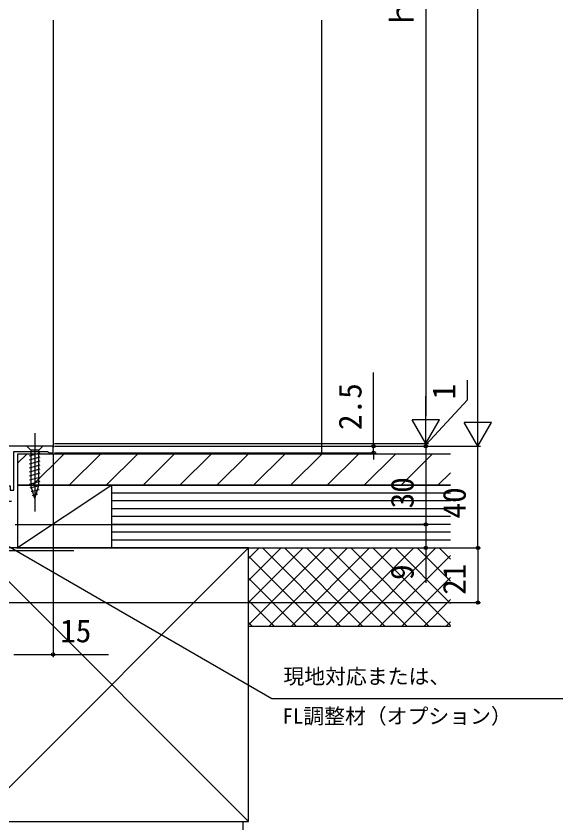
# Model space of a CAD drawing. Units: millimetres, scale not verified. Extents: x -525 to 525, y -785 to 781.
# Drawn here: x -342.2 to -135.1, y -629.3 to -319.8 of the extents above; entities that cross this region are included whole.
import ezdxf
from ezdxf.enums import TextEntityAlignment as Align

# ---------------------------------------------------------------- set-up
doc = ezdxf.new("R2010")
doc.units = ezdxf.units.MM
doc.header["$LTSCALE"] = 4
for name, color, linetype in [('0-2_YKK_11', 7, 'Continuous'), ('0-3_YKK_12', 2, 'Continuous'), ('0-4_YKK_13', 4, 'Continuous'), ('0-6_YKK_D', 6, 'Continuous'), ('0-8_YSS_K', 3, 'Continuous'), ('0-9_YSS_KE', 3, 'Continuous')]:
    doc.layers.add(name, color=color, linetype=linetype)
doc.styles.add('ＭＳ ゴシック', font='')
doc.styles.get('ＭＳ ゴシック').set_extended_font_data('MS Gothic')

msp = doc.modelspace()

# ---------------------------------------------------------------- linework, layer by layer
at = {"layer": '0-2_YKK_11'}
msp.add_lwpolyline([(-344, -506), (-346.9, -506), (-346.9, -500), (-344.5, -500), (-344.5, -501.6), (-343, -501.6), (-343, -486.8), (-330.092, -486.8), (-329.796, -487.05), (-329.5, -487.3), (-328, -487.3), (-328, -484.8), (-378, -484.8), (-378, -488.1)], dxfattribs=at)
at = {"layer": '0-3_YKK_12'}
msp.add_line((-328.003, -321.3), (-328.003, -485.3), dxfattribs=at)
at = {"layer": '0-4_YKK_13'}
for p, q in [((-335, -479.8), (-335, -509.8)), ((-331.9, -484.8), (-338.1, -484.8)), ((-338.1, -484.8), (-336.55, -486.35)), ((-331.9, -484.8), (-333.45, -486.35)), ((-337.1, -488.435), (-332.9, -487.31)), ((-337.1, -489.988), (-332.9, -488.863)), ((-336.55, -486.35), (-336.55, -499.884)), ((-333.45, -486.35), (-336.55, -486.35)), ((-333.45, -499.884), (-333.45, -486.35)), ((-337.1, -491.541), (-332.9, -490.416)), ((-337.1, -493.094), (-332.9, -491.969)), ((-337.1, -494.647), (-332.9, -493.521)), ((-337.1, -496.2), (-332.9, -495.074)), ((-337.1, -497.753), (-332.9, -496.627)), ((-337.1, -499.306), (-332.9, -498.18)), ((-336.841, -500.789), (-332.9, -499.733)), ((-335, -504.8), (-336.55, -499.884)), ((-335, -504.8), (-333.45, -499.884)), ((-336.39, -502.221), (-333.354, -501.408)), ((-335.938, -503.653), (-333.888, -503.104))]:
    msp.add_line(p, q, dxfattribs=at)
at = {"layer": '0-6_YKK_D'}
for p, q in [((-165, -474.3), (-165, -135.3)), ((-185, -165.305), (-185, -473.3)), ((-205, -484.8), (-205, -456.473)), ((-185, -483.8), (-185, -465.613)), ((-165, -484.8), (-165, -466.613)), ((-185, -483.8), (-190.25, -474.707)), ((-179.75, -474.707), (-190.25, -474.707)), ((-185, -483.8), (-179.75, -474.707)), ((-165, -484.8), (-170.25, -475.707)), ((-159.75, -475.707), (-170.25, -475.707)), ((-165, -484.8), (-159.75, -475.707)), ((-185, -483.8), (-185, -481.25)), ((-327.5, -483.8), (-184, -483.8)), ((-327.5, -484.8), (-184, -484.8)), ((-327.5, -484.8), (-164, -484.8)), ((-327.5, -484.8), (-204, -484.8)), ((-327.5, -484.8), (-184, -484.8)), ((-205, -487.3), (-205, -484.8)), ((-185, -484.8), (-185, -483.8)), ((-185, -484.8), (-185, -483.8)), ((-185, -484.8), (-185, -514.8)), ((-185, -484.8), (-185, -487.35)), ((-165, -523.8), (-165, -483.8)), ((-328, -487.8), (-328, -565.672)), ((-327.5, -487.3), (-204, -487.3)), ((-205, -487.3), (-205, -489.85)), ((-342.5, -514.8), (-184, -514.8)), ((-342.5, -514.8), (-184, -514.8)), ((-342, -523.8), (-164, -523.8)), ((-342, -523.8), (-164, -523.8)), ((-342, -523.8), (-184, -523.8)), ((-165, -523.8), (-165, -544.8)), ((-369.5, -544.8), (-164, -544.8))]:
    msp.add_line(p, q, dxfattribs=at)
for points in [[(-185, -484.3), (-169, -467.01), (-169, -459.397)], [(-185, -514.8), (-185, -523.8), (-185, -537.168)], [(-347.546, -521.79), (-345.337, -523.065), (-244.06, -581.537), (-127.566, -581.537)], [(-343, -564.672), (-328, -564.672), (-306.723, -564.672)]]:
    msp.add_lwpolyline(points, dxfattribs=at)
for centre in [(-205, -484.8), (-185, -484.8), (-205, -487.3), (-185, -514.8), (-185, -514.8), (-185, -523.8), (-165, -523.8), (-165, -523.8), (-165, -544.8), (-328, -564.672)]:
    msp.add_circle(centre, 0.637, dxfattribs=at)
at = {"layer": '0-8_YSS_K'}
for p, q in [((-225, -321.3), (-225, -487.3)), ((-341.597, -491.343), (-338.055, -487.8)), ((-335.912, -499.8), (-323.912, -487.8)), ((-321.77, -499.8), (-309.77, -487.8)), ((-307.628, -499.8), (-295.628, -487.8)), ((-293.486, -499.8), (-281.486, -487.8)), ((-279.344, -499.8), (-267.344, -487.8)), ((-265.202, -499.8), (-253.202, -487.8)), ((-251.06, -499.8), (-239.06, -487.8)), ((-236.917, -499.8), (-224.917, -487.8)), ((-222.775, -499.8), (-210.775, -487.8)), ((-208.633, -499.8), (-196.633, -487.8)), ((-194.491, -499.8), (-182.491, -487.8)), ((-180.349, -499.8), (-175.5, -494.951)), ((-305.5, -499.8), (-341.597, -523.8)), ((-175.5, -502.8), (-305.5, -502.8)), ((-175.5, -505.8), (-305.5, -505.8)), ((-175.5, -508.8), (-305.5, -508.8)), ((-175.5, -511.8), (-305.5, -511.8)), ((-175.5, -514.8), (-305.5, -514.8)), ((-175.5, -517.8), (-305.5, -517.8)), ((-175.5, -520.8), (-305.5, -520.8)), ((-358, -523.8), (-253, -628.8)), ((-358, -628.8), (-253, -523.8)), ((-253, -523.8), (-175.5, -523.8)), ((-253, -527.826), (-248.974, -523.8)), ((-253, -536.311), (-240.489, -523.8)), ((-253, -544.797), (-232.003, -523.8)), ((-253, -553.282), (-223.518, -523.8)), ((-217.702, -553.8), (-247.702, -523.8)), ((-245.033, -553.8), (-215.033, -523.8)), ((-209.217, -553.8), (-239.217, -523.8)), ((-236.548, -553.8), (-206.548, -523.8)), ((-200.731, -553.8), (-230.731, -523.8)), ((-228.062, -553.8), (-198.062, -523.8)), ((-192.246, -553.8), (-222.246, -523.8)), ((-219.577, -553.8), (-189.577, -523.8)), ((-183.761, -553.8), (-213.761, -523.8)), ((-211.092, -553.8), (-181.092, -523.8)), ((-175.5, -553.575), (-205.275, -523.8)), ((-175.5, -545.09), (-196.79, -523.8)), ((-175.5, -536.605), (-188.305, -523.8)), ((-175.5, -528.12), (-179.82, -523.8)), ((-226.187, -553.8), (-253, -526.987)), ((-202.606, -553.8), (-175.5, -526.694)), ((-194.121, -553.8), (-175.5, -535.179)), ((-234.672, -553.8), (-253, -535.472)), ((-243.158, -553.8), (-253, -543.958)), ((-185.636, -553.8), (-175.5, -543.664)), ((-251.643, -553.8), (-253, -552.443)), ((-253, -553.8), (-175.5, -553.8)), ((-177.151, -553.8), (-175.5, -552.149))]:
    msp.add_line(p, q, dxfattribs=at)
msp.add_lwpolyline([(-341.597, -523.8), (-305.5, -523.8), (-305.5, -499.8), (-341.597, -499.8)], close=True, dxfattribs=at)
at = {"layer": '0-9_YSS_KE'}
for p, q in [((-175.5, -499.8), (-305.5, -499.8)), ((-305.5, -523.8), (-305.5, -499.8)), ((-369, -524.8), (-320, -524.8)), ((-305.5, -523.8), (-175.5, -523.8)), ((-253, -628.8), (-253, -523.8)), ((-358, -628.8), (-253, -628.8)), ((-355, -628.8), (-255, -628.8)), ((-255, -648.8), (-255, -628.8))]:
    msp.add_line(p, q, dxfattribs=at)
for points in [[(-175.5, -487.8), (-341.597, -487.8), (-341.597, -499.8), (-175.5, -499.8)], [(-253, -523.8), (-358, -523.8), (-358, -628.8)]]:
    msp.add_lwpolyline(points, dxfattribs=at)

# ---------------------------------------------------------------- texts
at = {"layer": '0-6_YKK_D', "style": 'ＭＳ ゴシック'}
for s, p in [('ｈ', (-187, -324.825)), ('2.5', (-207, -478.586)), ('1', (-171, -466.851)), ('30', (-187, -508.664)), ('40', (-167, -512.527)), ('9', (-187, -536.123)), ('21', (-167, -541.834))]:
    msp.add_text(s, height=8.798, rotation=90, dxfattribs=at).set_placement(p, align=Align.BOTTOM_LEFT)
for s, height, p in [('15', 8.798, (-325.291, -562.672)), ('現地対応または、', 5.865, (-239.61, -577.797)), ('FL調整材（オプション）', 5.865, (-239.973, -593.04))]:
    msp.add_text(s, height=height, dxfattribs=at).set_placement(p, align=Align.BOTTOM_LEFT)

doc.saveas('drawing.dxf')
